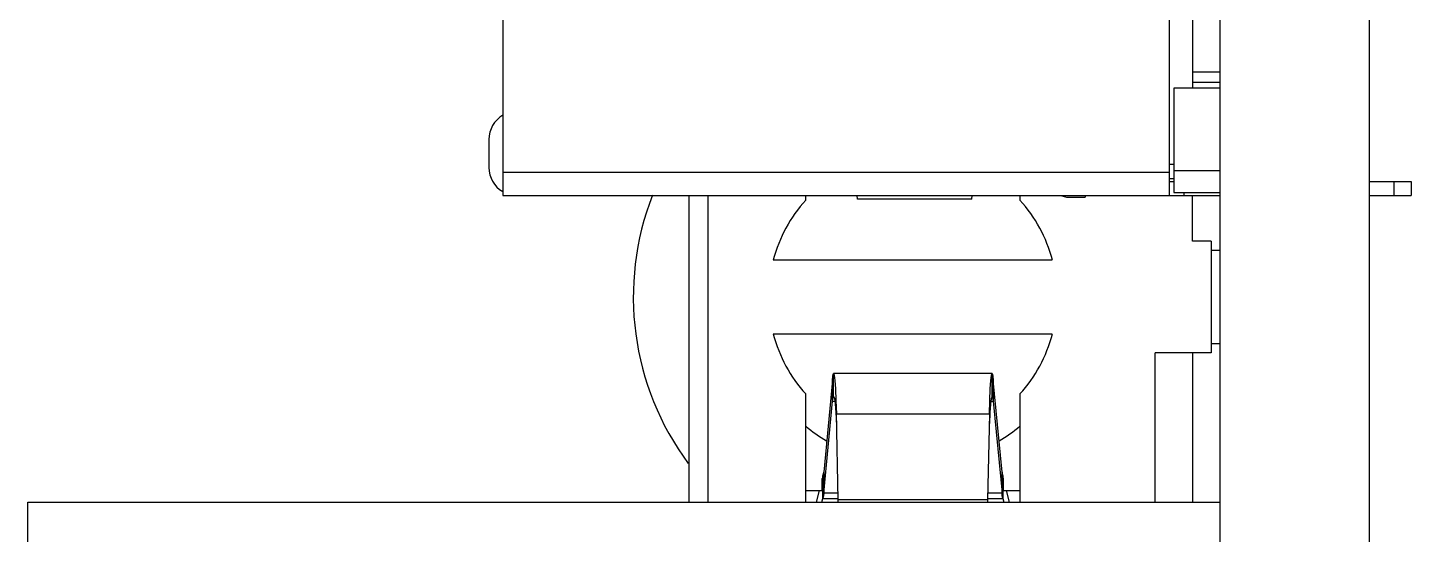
# Model space of a CAD drawing. Header units: millimetres. Extents: x 0 to 841, y 0 to 594.
# Drawn here: x 462.34 to 477.19, y 342 to 347.43 of the extents above; entities that cross this region are included whole.
import ezdxf

# ---------------------------------------------------------------- set-up
doc = ezdxf.new("R2010")
doc.units = ezdxf.units.MM
doc.header["$LTSCALE"] = 46.255
doc.layers.add('ASSEM_MEM', color=7, linetype='CONTINUOUS')

msp = doc.modelspace()

# ---------------------------------------------------------------- linework, layer by layer
at = {"layer": 'ASSEM_MEM', "color": 7, "linetype": 'CONTINUOUS'}
for p, q in [((475.144, 313.64), (475.144, 483.64)), ((476.744, 313.64), (476.744, 483.64)), ((474.594, 350.255), (474.594, 345.63)), ((467.444, 347.905), (467.444, 345.63)), ((474.844, 347.63), (474.844, 346.78)), ((474.844, 346.955), (475.144, 346.955)), ((475.144, 346.78), (474.644, 346.78)), ((474.644, 346.78), (474.644, 345.66)), ((475.144, 346.841), (474.844, 346.841)), ((467.294, 346.23), (467.294, 345.93)), ((467.444, 345.88), (474.594, 345.88)), ((474.644, 345.96), (474.594, 345.96)), ((474.644, 345.898), (475.144, 345.898)), ((474.594, 345.81), (474.644, 345.81)), ((474.594, 345.78), (474.644, 345.78)), ((476.744, 345.78), (477.194, 345.78)), ((477.011, 345.63), (477.011, 345.78)), ((477.194, 345.78), (477.194, 345.63)), ((467.444, 345.63), (475.144, 345.63)), ((469.444, 342.34), (469.444, 345.63)), ((469.644, 345.63), (469.644, 342.34)), ((470.694, 345.58), (470.694, 345.63)), ((471.251, 345.591), (471.247, 345.63)), ((472.477, 345.591), (471.251, 345.591)), ((472.477, 345.591), (472.481, 345.63)), ((472.994, 345.63), (472.994, 345.58)), ((473.434, 345.63), (473.494, 345.61)), ((473.494, 345.61), (473.694, 345.61)), ((473.694, 345.63), (473.694, 345.61)), ((474.644, 345.66), (475.144, 345.66)), ((474.757, 345.63), (474.757, 345.66)), ((474.844, 345.14), (474.844, 345.63)), ((476.744, 345.63), (477.194, 345.63)), ((475.044, 345.14), (474.844, 345.14)), ((475.044, 345.14), (475.044, 343.94)), ((475.144, 345.04), (475.044, 345.04)), ((470.346, 344.94), (473.341, 344.94)), ((473.341, 344.14), (470.346, 344.14)), ((475.044, 343.94), (474.444, 343.94)), ((474.444, 342.34), (474.444, 343.94)), ((474.844, 343.94), (474.844, 342.34)), ((475.044, 344.04), (475.144, 344.04)), ((470.983, 343.65), (470.887, 342.663)), ((470.983, 343.424), (470.983, 343.65)), ((472.695, 343.721), (470.993, 343.721)), ((470.993, 343.721), (471, 343.702)), ((470.993, 343.471), (470.993, 343.721)), ((471, 343.702), (471.008, 343.645)), ((471.008, 343.645), (471.014, 343.554)), ((472.695, 343.471), (472.695, 343.721)), ((472.801, 342.663), (472.705, 343.65)), ((472.705, 343.65), (472.705, 343.424)), ((470.694, 342.34), (470.694, 343.501)), ((471.014, 343.554), (471.019, 343.432)), ((472.994, 343.501), (472.994, 342.34)), ((470.887, 342.437), (470.983, 343.424)), ((470.983, 343.424), (471.006, 343.424)), ((471.019, 343.432), (471.023, 343.288)), ((472.665, 343.288), (472.669, 343.432)), ((472.682, 343.424), (472.705, 343.424)), ((472.705, 343.424), (472.801, 342.437)), ((471.023, 343.288), (472.665, 343.288)), ((471.043, 342.365), (471.023, 343.288)), ((472.665, 343.288), (472.645, 342.365)), ((470.87, 342.466), (470.871, 342.593)), ((470.879, 342.624), (470.871, 342.593)), ((470.879, 342.378), (470.879, 342.624)), ((470.887, 342.663), (470.887, 342.437)), ((472.801, 342.437), (472.801, 342.663)), ((472.817, 342.593), (472.809, 342.624)), ((472.809, 342.624), (472.809, 342.378)), ((472.818, 342.466), (472.817, 342.593)), ((470.694, 342.466), (470.87, 342.466)), ((470.838, 342.466), (470.806, 342.34)), ((472.818, 342.466), (472.994, 342.466)), ((472.882, 342.34), (472.85, 342.466)), ((462.344, 342.34), (475.144, 342.34)), ((462.344, 327.74), (462.344, 342.34)), ((470.869, 342.34), (470.879, 342.378)), ((470.879, 342.378), (471.04, 342.378)), ((471.039, 342.437), (470.887, 342.437)), ((472.645, 342.365), (471.043, 342.365)), ((471.044, 342.34), (471.043, 342.365)), ((472.645, 342.365), (472.644, 342.34)), ((472.648, 342.378), (472.809, 342.378)), ((472.801, 342.437), (472.649, 342.437)), ((472.809, 342.378), (472.819, 342.34))]:
    msp.add_line(p, q, dxfattribs=at)
for points in [[(470.983, 343.65), (470.986, 343.689), (470.989, 343.713), (470.993, 343.721)], [(472.669, 343.432), (472.674, 343.554), (472.68, 343.645)], [(472.68, 343.645), (472.688, 343.702), (472.695, 343.721)], [(472.695, 343.721), (472.699, 343.713), (472.702, 343.689), (472.705, 343.65)], [(470.983, 343.424), (470.986, 343.45), (470.989, 343.465), (470.993, 343.471)], [(470.993, 343.471), (471.002, 343.451), (471.011, 343.393), (471.018, 343.301), (471.023, 343.182)], [(472.695, 343.471), (472.686, 343.451), (472.677, 343.392), (472.67, 343.3), (472.665, 343.182)], [(472.695, 343.471), (472.699, 343.465), (472.702, 343.45), (472.705, 343.424)], [(470.879, 342.624), (470.881, 342.633), (470.884, 342.646), (470.887, 342.663)], [(472.801, 342.663), (472.804, 342.646), (472.807, 342.633), (472.809, 342.624)], [(470.887, 342.437), (470.884, 342.411), (470.881, 342.392), (470.879, 342.378)], [(472.809, 342.378), (472.807, 342.392), (472.804, 342.411), (472.801, 342.437)]]:
    msp.add_lwpolyline(points, dxfattribs=at)
for centre, radius, start, end in [((467.594, 346.23), 0.3, 120.0078, 180), ((467.594, 345.93), 0.3, 180, 239.6072), ((471.844, 344.54), 3, 158.6258, 216.5592), ((471.844, 344.54), 1.55, 137.8966, 165.0448), ((471.844, 344.54), 1.55, 14.9552, 42.1034), ((471.844, 344.54), 1.55, 194.9552, 222.1034), ((471.844, 344.54), 1.55, 317.8966, 345.0448), ((471.844, 344.54), 1.8, 230.291, 239.0503), ((471.844, 344.54), 1.8, 300.9497, 309.709)]:
    msp.add_arc(centre, radius, start, end, dxfattribs=at)

doc.saveas('drawing.dxf')
